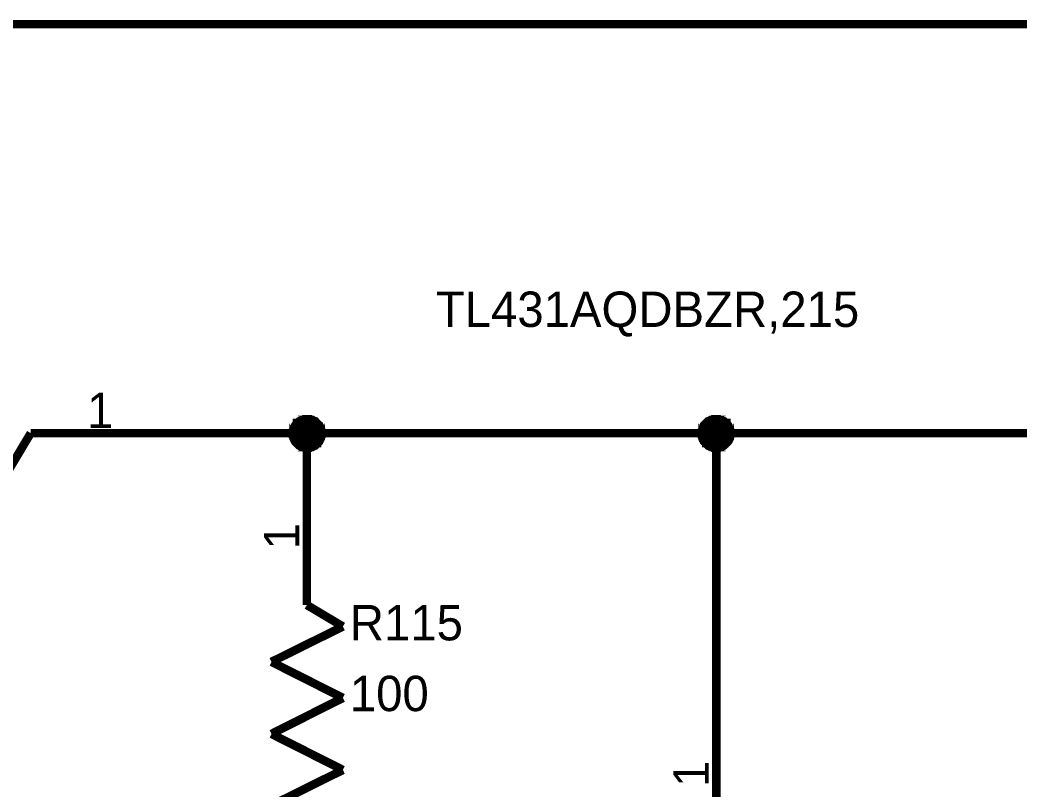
# Model space of a CAD drawing. Header units: millimetres. Extents: x 0 to 800, y 0 to 567.
# Drawn here: x 467.83 to 503.28, y 213.85 to 241.14 of the extents above; entities that cross this region are included whole.
import ezdxf

# ---------------------------------------------------------------- set-up
doc = ezdxf.new("R2010")
doc.units = ezdxf.units.MM
doc.layers.add('Sheet', color=255, linetype='Continuous')

msp = doc.modelspace()

# ---------------------------------------------------------------- linework, layer by layer
at = {"layer": 'Sheet'}
for points, const_width in [([(526.516, 239.689), (526.516, 240.988), (452.016, 240.988), (452.016, 228.983)], 0.3), ([(477.506, 226.496), (477.506, 226.519), (477.506, 226.541), (477.506, 226.564), (477.506, 226.586), (477.529, 226.608), (477.529, 226.631), (477.529, 226.676), (477.551, 226.676), (477.551, 226.698), (477.574, 226.72), (477.574, 226.743), (477.596, 226.765), (477.596, 226.788), (477.618, 226.81), (477.641, 226.832), (477.641, 226.855), (477.663, 226.855), (477.686, 226.877), (477.708, 226.9), (477.73, 226.9), (477.753, 226.922), (477.775, 226.922), (477.798, 226.944), (477.82, 226.944), (477.82, 226.967), (477.865, 226.967), (477.887, 226.967), (477.91, 226.989), (477.932, 226.989), (477.954, 226.989), (477.977, 226.989), (477.999, 226.989)], 0.3), ([(477.506, 226.496), (477.506, 226.519), (477.506, 226.541), (477.506, 226.564), (477.506, 226.586), (477.529, 226.608), (477.529, 226.631), (477.529, 226.676), (477.551, 226.676), (477.551, 226.698), (477.574, 226.72), (477.574, 226.743), (477.596, 226.765), (477.596, 226.788), (477.618, 226.81), (477.641, 226.832), (477.641, 226.855), (477.663, 226.855), (477.686, 226.877), (477.708, 226.9), (477.73, 226.9), (477.753, 226.922), (477.775, 226.922), (477.798, 226.944), (477.82, 226.944), (477.82, 226.967), (477.865, 226.967), (477.887, 226.967), (477.91, 226.989), (477.932, 226.989), (477.954, 226.989), (477.977, 226.989), (477.999, 226.989)], 0.3), ([(477.506, 226.496), (477.506, 226.519), (477.506, 226.541), (477.506, 226.564), (477.506, 226.586), (477.529, 226.608), (477.529, 226.631), (477.529, 226.676), (477.551, 226.676), (477.551, 226.698), (477.574, 226.72), (477.574, 226.743), (477.596, 226.765), (477.596, 226.788), (477.618, 226.81), (477.641, 226.832), (477.641, 226.855), (477.663, 226.855), (477.686, 226.877), (477.708, 226.9), (477.73, 226.9), (477.753, 226.922), (477.775, 226.922), (477.798, 226.944), (477.82, 226.944), (477.82, 226.967), (477.865, 226.967), (477.887, 226.967), (477.91, 226.989), (477.932, 226.989), (477.954, 226.989), (477.977, 226.989), (477.999, 226.989)], 0.3), ([(477.506, 226.496), (477.506, 226.519), (477.506, 226.541), (477.506, 226.564), (477.506, 226.586), (477.529, 226.608), (477.529, 226.631), (477.529, 226.676), (477.551, 226.676), (477.551, 226.698), (477.574, 226.72), (477.574, 226.743), (477.596, 226.765), (477.596, 226.788), (477.618, 226.81), (477.641, 226.832), (477.641, 226.855), (477.663, 226.855), (477.686, 226.877), (477.708, 226.9), (477.73, 226.9), (477.753, 226.922), (477.775, 226.922), (477.798, 226.944), (477.82, 226.944), (477.82, 226.967), (477.865, 226.967), (477.887, 226.967), (477.91, 226.989), (477.932, 226.989), (477.954, 226.989), (477.977, 226.989), (477.999, 226.989)], 0.3), ([(477.506, 226.496), (477.506, 226.519), (477.506, 226.541), (477.506, 226.564), (477.506, 226.586), (477.529, 226.608), (477.529, 226.631), (477.529, 226.676), (477.551, 226.676), (477.551, 226.698), (477.574, 226.72), (477.574, 226.743), (477.596, 226.765), (477.596, 226.788), (477.618, 226.81), (477.641, 226.832), (477.641, 226.855), (477.663, 226.855), (477.686, 226.877), (477.708, 226.9), (477.73, 226.9), (477.753, 226.922), (477.775, 226.922), (477.798, 226.944), (477.82, 226.944), (477.82, 226.967), (477.865, 226.967), (477.887, 226.967), (477.91, 226.989), (477.932, 226.989), (477.954, 226.989), (477.977, 226.989), (477.999, 226.989)], 0.0991), ([(477.506, 226.496), (477.506, 226.519), (477.506, 226.541), (477.506, 226.564), (477.506, 226.586), (477.529, 226.608), (477.529, 226.631), (477.529, 226.676), (477.551, 226.676), (477.551, 226.698), (477.574, 226.72), (477.574, 226.743), (477.596, 226.765), (477.596, 226.788), (477.618, 226.81), (477.641, 226.832), (477.641, 226.855), (477.663, 226.855), (477.686, 226.877), (477.708, 226.9), (477.73, 226.9), (477.753, 226.922), (477.775, 226.922), (477.798, 226.944), (477.82, 226.944), (477.82, 226.967), (477.865, 226.967), (477.887, 226.967), (477.91, 226.989), (477.932, 226.989), (477.954, 226.989), (477.977, 226.989), (477.999, 226.989)], 0.0991), ([(477.506, 226.496), (477.506, 226.519), (477.506, 226.541), (477.506, 226.564), (477.506, 226.586), (477.529, 226.608), (477.529, 226.631), (477.529, 226.676), (477.551, 226.676), (477.551, 226.698), (477.574, 226.72), (477.574, 226.743), (477.596, 226.765), (477.596, 226.788), (477.618, 226.81), (477.641, 226.832), (477.641, 226.855), (477.663, 226.855), (477.686, 226.877), (477.708, 226.9), (477.73, 226.9), (477.753, 226.922), (477.775, 226.922), (477.798, 226.944), (477.82, 226.944), (477.82, 226.967), (477.865, 226.967), (477.887, 226.967), (477.91, 226.989), (477.932, 226.989), (477.954, 226.989), (477.977, 226.989), (477.999, 226.989)], 0.0991), ([(477.506, 226.496), (477.506, 226.519), (477.506, 226.541), (477.506, 226.564), (477.506, 226.586), (477.529, 226.608), (477.529, 226.631), (477.529, 226.676), (477.551, 226.676), (477.551, 226.698), (477.574, 226.72), (477.574, 226.743), (477.596, 226.765), (477.596, 226.788), (477.618, 226.81), (477.641, 226.832), (477.641, 226.855), (477.663, 226.855), (477.686, 226.877), (477.708, 226.9), (477.73, 226.9), (477.753, 226.922), (477.775, 226.922), (477.798, 226.944), (477.82, 226.944), (477.82, 226.967), (477.865, 226.967), (477.887, 226.967), (477.91, 226.989), (477.932, 226.989), (477.954, 226.989), (477.977, 226.989), (477.999, 226.989)], 0.0991), ([(477.999, 226.989), (477.999, 226.989)], 0.3), ([(477.999, 226.989), (478.022, 226.989), (478.044, 226.989), (478.089, 226.989), (478.111, 226.989), (478.134, 226.967), (478.156, 226.967), (478.178, 226.967), (478.201, 226.944), (478.223, 226.944), (478.246, 226.922), (478.268, 226.922), (478.29, 226.9), (478.313, 226.9), (478.335, 226.877), (478.358, 226.855), (478.358, 226.855), (478.38, 226.832), (478.402, 226.81), (478.425, 226.788), (478.425, 226.765), (478.447, 226.743), (478.447, 226.72), (478.47, 226.698), (478.47, 226.676), (478.492, 226.676), (478.492, 226.631), (478.492, 226.608), (478.514, 226.586), (478.514, 226.564), (478.514, 226.541), (478.514, 226.519), (478.514, 226.496)], 0.3), ([(477.999, 226.989), (477.999, 226.989)], 0.3), ([(477.999, 226.989), (478.022, 226.989), (478.044, 226.989), (478.089, 226.989), (478.111, 226.989), (478.134, 226.967), (478.156, 226.967), (478.178, 226.967), (478.201, 226.944), (478.223, 226.944), (478.246, 226.922), (478.268, 226.922), (478.29, 226.9), (478.313, 226.9), (478.335, 226.877), (478.358, 226.855), (478.358, 226.855), (478.38, 226.832), (478.402, 226.81), (478.425, 226.788), (478.425, 226.765), (478.447, 226.743), (478.447, 226.72), (478.47, 226.698), (478.47, 226.676), (478.492, 226.676), (478.492, 226.631), (478.492, 226.608), (478.514, 226.586), (478.514, 226.564), (478.514, 226.541), (478.514, 226.519), (478.514, 226.496)], 0.3), ([(477.999, 226.989), (477.999, 226.989)], 0.3), ([(477.999, 226.989), (478.022, 226.989), (478.044, 226.989), (478.089, 226.989), (478.111, 226.989), (478.134, 226.967), (478.156, 226.967), (478.178, 226.967), (478.201, 226.944), (478.223, 226.944), (478.246, 226.922), (478.268, 226.922), (478.29, 226.9), (478.313, 226.9), (478.335, 226.877), (478.358, 226.855), (478.358, 226.855), (478.38, 226.832), (478.402, 226.81), (478.425, 226.788), (478.425, 226.765), (478.447, 226.743), (478.447, 226.72), (478.47, 226.698), (478.47, 226.676), (478.492, 226.676), (478.492, 226.631), (478.492, 226.608), (478.514, 226.586), (478.514, 226.564), (478.514, 226.541), (478.514, 226.519), (478.514, 226.496)], 0.3), ([(477.999, 226.989), (477.999, 226.989)], 0.3), ([(477.999, 226.989), (478.022, 226.989), (478.044, 226.989), (478.089, 226.989), (478.111, 226.989), (478.134, 226.967), (478.156, 226.967), (478.178, 226.967), (478.201, 226.944), (478.223, 226.944), (478.246, 226.922), (478.268, 226.922), (478.29, 226.9), (478.313, 226.9), (478.335, 226.877), (478.358, 226.855), (478.358, 226.855), (478.38, 226.832), (478.402, 226.81), (478.425, 226.788), (478.425, 226.765), (478.447, 226.743), (478.447, 226.72), (478.47, 226.698), (478.47, 226.676), (478.492, 226.676), (478.492, 226.631), (478.492, 226.608), (478.514, 226.586), (478.514, 226.564), (478.514, 226.541), (478.514, 226.519), (478.514, 226.496)], 0.3), ([(477.999, 226.989), (477.999, 226.989)], 0.0991), ([(477.999, 226.989), (478.022, 226.989), (478.044, 226.989), (478.089, 226.989), (478.111, 226.989), (478.134, 226.967), (478.156, 226.967), (478.178, 226.967), (478.201, 226.944), (478.223, 226.944), (478.246, 226.922), (478.268, 226.922), (478.29, 226.9), (478.313, 226.9), (478.335, 226.877), (478.358, 226.855), (478.358, 226.855), (478.38, 226.832), (478.402, 226.81), (478.425, 226.788), (478.425, 226.765), (478.447, 226.743), (478.447, 226.72), (478.47, 226.698), (478.47, 226.676), (478.492, 226.676), (478.492, 226.631), (478.492, 226.608), (478.514, 226.586), (478.514, 226.564), (478.514, 226.541), (478.514, 226.519), (478.514, 226.496)], 0.0991), ([(477.999, 226.989), (477.999, 226.989)], 0.0991), ([(477.999, 226.989), (478.022, 226.989), (478.044, 226.989), (478.089, 226.989), (478.111, 226.989), (478.134, 226.967), (478.156, 226.967), (478.178, 226.967), (478.201, 226.944), (478.223, 226.944), (478.246, 226.922), (478.268, 226.922), (478.29, 226.9), (478.313, 226.9), (478.335, 226.877), (478.358, 226.855), (478.358, 226.855), (478.38, 226.832), (478.402, 226.81), (478.425, 226.788), (478.425, 226.765), (478.447, 226.743), (478.447, 226.72), (478.47, 226.698), (478.47, 226.676), (478.492, 226.676), (478.492, 226.631), (478.492, 226.608), (478.514, 226.586), (478.514, 226.564), (478.514, 226.541), (478.514, 226.519), (478.514, 226.496)], 0.0991), ([(477.999, 226.989), (477.999, 226.989)], 0.0991), ([(477.999, 226.989), (478.022, 226.989), (478.044, 226.989), (478.089, 226.989), (478.111, 226.989), (478.134, 226.967), (478.156, 226.967), (478.178, 226.967), (478.201, 226.944), (478.223, 226.944), (478.246, 226.922), (478.268, 226.922), (478.29, 226.9), (478.313, 226.9), (478.335, 226.877), (478.358, 226.855), (478.358, 226.855), (478.38, 226.832), (478.402, 226.81), (478.425, 226.788), (478.425, 226.765), (478.447, 226.743), (478.447, 226.72), (478.47, 226.698), (478.47, 226.676), (478.492, 226.676), (478.492, 226.631), (478.492, 226.608), (478.514, 226.586), (478.514, 226.564), (478.514, 226.541), (478.514, 226.519), (478.514, 226.496)], 0.0991), ([(477.999, 226.989), (477.999, 226.989)], 0.0991), ([(477.999, 226.989), (478.022, 226.989), (478.044, 226.989), (478.089, 226.989), (478.111, 226.989), (478.134, 226.967), (478.156, 226.967), (478.178, 226.967), (478.201, 226.944), (478.223, 226.944), (478.246, 226.922), (478.268, 226.922), (478.29, 226.9), (478.313, 226.9), (478.335, 226.877), (478.358, 226.855), (478.358, 226.855), (478.38, 226.832), (478.402, 226.81), (478.425, 226.788), (478.425, 226.765), (478.447, 226.743), (478.447, 226.72), (478.47, 226.698), (478.47, 226.676), (478.492, 226.676), (478.492, 226.631), (478.492, 226.608), (478.514, 226.586), (478.514, 226.564), (478.514, 226.541), (478.514, 226.519), (478.514, 226.496)], 0.0991), ([(491.999, 226.496), (491.999, 226.519), (491.999, 226.541), (491.999, 226.564), (491.999, 226.586), (492.021, 226.608), (492.021, 226.631), (492.021, 226.676), (492.044, 226.676), (492.044, 226.698), (492.066, 226.72), (492.066, 226.743), (492.088, 226.765), (492.088, 226.788), (492.111, 226.81), (492.133, 226.832), (492.156, 226.855), (492.156, 226.855), (492.178, 226.877), (492.2, 226.9), (492.223, 226.9), (492.245, 226.922), (492.268, 226.922), (492.29, 226.944), (492.312, 226.944), (492.335, 226.967), (492.357, 226.967), (492.38, 226.967), (492.402, 226.989), (492.424, 226.989), (492.469, 226.989), (492.492, 226.989), (492.514, 226.989)], 0.3), ([(491.999, 226.496), (491.999, 226.519), (491.999, 226.541), (491.999, 226.564), (491.999, 226.586), (492.021, 226.608), (492.021, 226.631), (492.021, 226.676), (492.044, 226.676), (492.044, 226.698), (492.066, 226.72), (492.066, 226.743), (492.088, 226.765), (492.088, 226.788), (492.111, 226.81), (492.133, 226.832), (492.156, 226.855), (492.156, 226.855), (492.178, 226.877), (492.2, 226.9), (492.223, 226.9), (492.245, 226.922), (492.268, 226.922), (492.29, 226.944), (492.312, 226.944), (492.335, 226.967), (492.357, 226.967), (492.38, 226.967), (492.402, 226.989), (492.424, 226.989), (492.469, 226.989), (492.492, 226.989), (492.514, 226.989)], 0.3), ([(491.999, 226.496), (491.999, 226.519), (491.999, 226.541), (491.999, 226.564), (491.999, 226.586), (492.021, 226.608), (492.021, 226.631), (492.021, 226.676), (492.044, 226.676), (492.044, 226.698), (492.066, 226.72), (492.066, 226.743), (492.088, 226.765), (492.088, 226.788), (492.111, 226.81), (492.133, 226.832), (492.156, 226.855), (492.156, 226.855), (492.178, 226.877), (492.2, 226.9), (492.223, 226.9), (492.245, 226.922), (492.268, 226.922), (492.29, 226.944), (492.312, 226.944), (492.335, 226.967), (492.357, 226.967), (492.38, 226.967), (492.402, 226.989), (492.424, 226.989), (492.469, 226.989), (492.492, 226.989), (492.514, 226.989)], 0.3), ([(491.999, 226.496), (491.999, 226.519), (491.999, 226.541), (491.999, 226.564), (491.999, 226.586), (492.021, 226.608), (492.021, 226.631), (492.021, 226.676), (492.044, 226.676), (492.044, 226.698), (492.066, 226.72), (492.066, 226.743), (492.088, 226.765), (492.088, 226.788), (492.111, 226.81), (492.133, 226.832), (492.156, 226.855), (492.156, 226.855), (492.178, 226.877), (492.2, 226.9), (492.223, 226.9), (492.245, 226.922), (492.268, 226.922), (492.29, 226.944), (492.312, 226.944), (492.335, 226.967), (492.357, 226.967), (492.38, 226.967), (492.402, 226.989), (492.424, 226.989), (492.469, 226.989), (492.492, 226.989), (492.514, 226.989)], 0.3), ([(491.999, 226.496), (491.999, 226.519), (491.999, 226.541), (491.999, 226.564), (491.999, 226.586), (492.021, 226.608), (492.021, 226.631), (492.021, 226.676), (492.044, 226.676), (492.044, 226.698), (492.066, 226.72), (492.066, 226.743), (492.088, 226.765), (492.088, 226.788), (492.111, 226.81), (492.133, 226.832), (492.156, 226.855), (492.156, 226.855), (492.178, 226.877), (492.2, 226.9), (492.223, 226.9), (492.245, 226.922), (492.268, 226.922), (492.29, 226.944), (492.312, 226.944), (492.335, 226.967), (492.357, 226.967), (492.38, 226.967), (492.402, 226.989), (492.424, 226.989), (492.469, 226.989), (492.492, 226.989), (492.514, 226.989)], 0.0991), ([(491.999, 226.496), (491.999, 226.519), (491.999, 226.541), (491.999, 226.564), (491.999, 226.586), (492.021, 226.608), (492.021, 226.631), (492.021, 226.676), (492.044, 226.676), (492.044, 226.698), (492.066, 226.72), (492.066, 226.743), (492.088, 226.765), (492.088, 226.788), (492.111, 226.81), (492.133, 226.832), (492.156, 226.855), (492.156, 226.855), (492.178, 226.877), (492.2, 226.9), (492.223, 226.9), (492.245, 226.922), (492.268, 226.922), (492.29, 226.944), (492.312, 226.944), (492.335, 226.967), (492.357, 226.967), (492.38, 226.967), (492.402, 226.989), (492.424, 226.989), (492.469, 226.989), (492.492, 226.989), (492.514, 226.989)], 0.0991), ([(491.999, 226.496), (491.999, 226.519), (491.999, 226.541), (491.999, 226.564), (491.999, 226.586), (492.021, 226.608), (492.021, 226.631), (492.021, 226.676), (492.044, 226.676), (492.044, 226.698), (492.066, 226.72), (492.066, 226.743), (492.088, 226.765), (492.088, 226.788), (492.111, 226.81), (492.133, 226.832), (492.156, 226.855), (492.156, 226.855), (492.178, 226.877), (492.2, 226.9), (492.223, 226.9), (492.245, 226.922), (492.268, 226.922), (492.29, 226.944), (492.312, 226.944), (492.335, 226.967), (492.357, 226.967), (492.38, 226.967), (492.402, 226.989), (492.424, 226.989), (492.469, 226.989), (492.492, 226.989), (492.514, 226.989)], 0.0991), ([(491.999, 226.496), (491.999, 226.519), (491.999, 226.541), (491.999, 226.564), (491.999, 226.586), (492.021, 226.608), (492.021, 226.631), (492.021, 226.676), (492.044, 226.676), (492.044, 226.698), (492.066, 226.72), (492.066, 226.743), (492.088, 226.765), (492.088, 226.788), (492.111, 226.81), (492.133, 226.832), (492.156, 226.855), (492.156, 226.855), (492.178, 226.877), (492.2, 226.9), (492.223, 226.9), (492.245, 226.922), (492.268, 226.922), (492.29, 226.944), (492.312, 226.944), (492.335, 226.967), (492.357, 226.967), (492.38, 226.967), (492.402, 226.989), (492.424, 226.989), (492.469, 226.989), (492.492, 226.989), (492.514, 226.989)], 0.0991), ([(492.514, 226.989), (492.514, 226.989)], 0.3), ([(492.514, 226.989), (492.536, 226.989), (492.559, 226.989), (492.581, 226.989), (492.604, 226.989), (492.626, 226.967), (492.648, 226.967), (492.693, 226.967), (492.693, 226.944), (492.716, 226.944), (492.738, 226.922), (492.76, 226.922), (492.783, 226.9), (492.805, 226.9), (492.828, 226.877), (492.85, 226.855), (492.872, 226.855), (492.872, 226.832), (492.895, 226.81), (492.917, 226.788), (492.917, 226.765), (492.94, 226.743), (492.94, 226.72), (492.962, 226.698), (492.962, 226.676), (492.984, 226.676), (492.984, 226.631), (492.984, 226.608), (493.007, 226.586), (493.007, 226.564), (493.007, 226.541), (493.007, 226.519), (493.007, 226.496)], 0.3), ([(492.514, 226.989), (492.514, 226.989)], 0.3), ([(492.514, 226.989), (492.536, 226.989), (492.559, 226.989), (492.581, 226.989), (492.604, 226.989), (492.626, 226.967), (492.648, 226.967), (492.693, 226.967), (492.693, 226.944), (492.716, 226.944), (492.738, 226.922), (492.76, 226.922), (492.783, 226.9), (492.805, 226.9), (492.828, 226.877), (492.85, 226.855), (492.872, 226.855), (492.872, 226.832), (492.895, 226.81), (492.917, 226.788), (492.917, 226.765), (492.94, 226.743), (492.94, 226.72), (492.962, 226.698), (492.962, 226.676), (492.984, 226.676), (492.984, 226.631), (492.984, 226.608), (493.007, 226.586), (493.007, 226.564), (493.007, 226.541), (493.007, 226.519), (493.007, 226.496)], 0.3), ([(492.514, 226.989), (492.514, 226.989)], 0.3), ([(492.514, 226.989), (492.536, 226.989), (492.559, 226.989), (492.581, 226.989), (492.604, 226.989), (492.626, 226.967), (492.648, 226.967), (492.693, 226.967), (492.693, 226.944), (492.716, 226.944), (492.738, 226.922), (492.76, 226.922), (492.783, 226.9), (492.805, 226.9), (492.828, 226.877), (492.85, 226.855), (492.872, 226.855), (492.872, 226.832), (492.895, 226.81), (492.917, 226.788), (492.917, 226.765), (492.94, 226.743), (492.94, 226.72), (492.962, 226.698), (492.962, 226.676), (492.984, 226.676), (492.984, 226.631), (492.984, 226.608), (493.007, 226.586), (493.007, 226.564), (493.007, 226.541), (493.007, 226.519), (493.007, 226.496)], 0.3), ([(492.514, 226.989), (492.514, 226.989)], 0.3), ([(492.514, 226.989), (492.536, 226.989), (492.559, 226.989), (492.581, 226.989), (492.604, 226.989), (492.626, 226.967), (492.648, 226.967), (492.693, 226.967), (492.693, 226.944), (492.716, 226.944), (492.738, 226.922), (492.76, 226.922), (492.783, 226.9), (492.805, 226.9), (492.828, 226.877), (492.85, 226.855), (492.872, 226.855), (492.872, 226.832), (492.895, 226.81), (492.917, 226.788), (492.917, 226.765), (492.94, 226.743), (492.94, 226.72), (492.962, 226.698), (492.962, 226.676), (492.984, 226.676), (492.984, 226.631), (492.984, 226.608), (493.007, 226.586), (493.007, 226.564), (493.007, 226.541), (493.007, 226.519), (493.007, 226.496)], 0.3), ([(492.514, 226.989), (492.514, 226.989)], 0.0991), ([(492.514, 226.989), (492.536, 226.989), (492.559, 226.989), (492.581, 226.989), (492.604, 226.989), (492.626, 226.967), (492.648, 226.967), (492.693, 226.967), (492.693, 226.944), (492.716, 226.944), (492.738, 226.922), (492.76, 226.922), (492.783, 226.9), (492.805, 226.9), (492.828, 226.877), (492.85, 226.855), (492.872, 226.855), (492.872, 226.832), (492.895, 226.81), (492.917, 226.788), (492.917, 226.765), (492.94, 226.743), (492.94, 226.72), (492.962, 226.698), (492.962, 226.676), (492.984, 226.676), (492.984, 226.631), (492.984, 226.608), (493.007, 226.586), (493.007, 226.564), (493.007, 226.541), (493.007, 226.519), (493.007, 226.496)], 0.0991), ([(492.514, 226.989), (492.514, 226.989)], 0.0991), ([(492.514, 226.989), (492.536, 226.989), (492.559, 226.989), (492.581, 226.989), (492.604, 226.989), (492.626, 226.967), (492.648, 226.967), (492.693, 226.967), (492.693, 226.944), (492.716, 226.944), (492.738, 226.922), (492.76, 226.922), (492.783, 226.9), (492.805, 226.9), (492.828, 226.877), (492.85, 226.855), (492.872, 226.855), (492.872, 226.832), (492.895, 226.81), (492.917, 226.788), (492.917, 226.765), (492.94, 226.743), (492.94, 226.72), (492.962, 226.698), (492.962, 226.676), (492.984, 226.676), (492.984, 226.631), (492.984, 226.608), (493.007, 226.586), (493.007, 226.564), (493.007, 226.541), (493.007, 226.519), (493.007, 226.496)], 0.0991), ([(492.514, 226.989), (492.514, 226.989)], 0.0991), ([(492.514, 226.989), (492.536, 226.989), (492.559, 226.989), (492.581, 226.989), (492.604, 226.989), (492.626, 226.967), (492.648, 226.967), (492.693, 226.967), (492.693, 226.944), (492.716, 226.944), (492.738, 226.922), (492.76, 226.922), (492.783, 226.9), (492.805, 226.9), (492.828, 226.877), (492.85, 226.855), (492.872, 226.855), (492.872, 226.832), (492.895, 226.81), (492.917, 226.788), (492.917, 226.765), (492.94, 226.743), (492.94, 226.72), (492.962, 226.698), (492.962, 226.676), (492.984, 226.676), (492.984, 226.631), (492.984, 226.608), (493.007, 226.586), (493.007, 226.564), (493.007, 226.541), (493.007, 226.519), (493.007, 226.496)], 0.0991), ([(492.514, 226.989), (492.514, 226.989)], 0.0991), ([(492.514, 226.989), (492.536, 226.989), (492.559, 226.989), (492.581, 226.989), (492.604, 226.989), (492.626, 226.967), (492.648, 226.967), (492.693, 226.967), (492.693, 226.944), (492.716, 226.944), (492.738, 226.922), (492.76, 226.922), (492.783, 226.9), (492.805, 226.9), (492.828, 226.877), (492.85, 226.855), (492.872, 226.855), (492.872, 226.832), (492.895, 226.81), (492.917, 226.788), (492.917, 226.765), (492.94, 226.743), (492.94, 226.72), (492.962, 226.698), (492.962, 226.676), (492.984, 226.676), (492.984, 226.631), (492.984, 226.608), (493.007, 226.586), (493.007, 226.564), (493.007, 226.541), (493.007, 226.519), (493.007, 226.496)], 0.0991), ([(468.211, 226.496), (467.449, 225.22)], 0.3), ([(468.211, 226.496), (473.295, 226.496)], 0.3), ([(468.211, 226.496), (468.972, 226.496)], 0.3), ([(473.295, 226.496), (477.999, 226.496), (492.514, 226.496), (507.499, 226.496), (510.008, 226.496)], 0.3), ([(477.999, 225.981), (477.977, 225.981), (477.954, 225.981), (477.932, 225.981), (477.91, 225.981), (477.887, 226.004), (477.865, 226.004), (477.82, 226.004), (477.82, 226.026), (477.798, 226.026), (477.775, 226.048), (477.753, 226.048), (477.73, 226.071), (477.708, 226.071), (477.686, 226.093), (477.663, 226.116), (477.641, 226.138), (477.641, 226.138), (477.618, 226.16), (477.596, 226.183), (477.596, 226.205), (477.574, 226.228), (477.574, 226.25), (477.551, 226.272), (477.551, 226.295), (477.529, 226.317), (477.529, 226.34), (477.529, 226.362), (477.506, 226.384), (477.506, 226.407), (477.506, 226.452), (477.506, 226.474), (477.506, 226.496)], 0.3), ([(477.506, 226.496), (477.506, 226.496)], 0.3), ([(477.999, 225.981), (477.977, 225.981), (477.954, 225.981), (477.932, 225.981), (477.91, 225.981), (477.887, 226.004), (477.865, 226.004), (477.82, 226.004), (477.82, 226.026), (477.798, 226.026), (477.775, 226.048), (477.753, 226.048), (477.73, 226.071), (477.708, 226.071), (477.686, 226.093), (477.663, 226.116), (477.641, 226.138), (477.641, 226.138), (477.618, 226.16), (477.596, 226.183), (477.596, 226.205), (477.574, 226.228), (477.574, 226.25), (477.551, 226.272), (477.551, 226.295), (477.529, 226.317), (477.529, 226.34), (477.529, 226.362), (477.506, 226.384), (477.506, 226.407), (477.506, 226.452), (477.506, 226.474), (477.506, 226.496)], 0.3), ([(477.506, 226.496), (477.506, 226.496)], 0.3), ([(477.999, 225.981), (477.977, 225.981), (477.954, 225.981), (477.932, 225.981), (477.91, 225.981), (477.887, 226.004), (477.865, 226.004), (477.82, 226.004), (477.82, 226.026), (477.798, 226.026), (477.775, 226.048), (477.753, 226.048), (477.73, 226.071), (477.708, 226.071), (477.686, 226.093), (477.663, 226.116), (477.641, 226.138), (477.641, 226.138), (477.618, 226.16), (477.596, 226.183), (477.596, 226.205), (477.574, 226.228), (477.574, 226.25), (477.551, 226.272), (477.551, 226.295), (477.529, 226.317), (477.529, 226.34), (477.529, 226.362), (477.506, 226.384), (477.506, 226.407), (477.506, 226.452), (477.506, 226.474), (477.506, 226.496)], 0.3), ([(477.506, 226.496), (477.506, 226.496)], 0.3), ([(477.999, 225.981), (477.977, 225.981), (477.954, 225.981), (477.932, 225.981), (477.91, 225.981), (477.887, 226.004), (477.865, 226.004), (477.82, 226.004), (477.82, 226.026), (477.798, 226.026), (477.775, 226.048), (477.753, 226.048), (477.73, 226.071), (477.708, 226.071), (477.686, 226.093), (477.663, 226.116), (477.641, 226.138), (477.641, 226.138), (477.618, 226.16), (477.596, 226.183), (477.596, 226.205), (477.574, 226.228), (477.574, 226.25), (477.551, 226.272), (477.551, 226.295), (477.529, 226.317), (477.529, 226.34), (477.529, 226.362), (477.506, 226.384), (477.506, 226.407), (477.506, 226.452), (477.506, 226.474), (477.506, 226.496)], 0.3), ([(477.506, 226.496), (477.506, 226.496)], 0.3), ([(477.999, 225.981), (477.977, 225.981), (477.954, 225.981), (477.932, 225.981), (477.91, 225.981), (477.887, 226.004), (477.865, 226.004), (477.82, 226.004), (477.82, 226.026), (477.798, 226.026), (477.775, 226.048), (477.753, 226.048), (477.73, 226.071), (477.708, 226.071), (477.686, 226.093), (477.663, 226.116), (477.641, 226.138), (477.641, 226.138), (477.618, 226.16), (477.596, 226.183), (477.596, 226.205), (477.574, 226.228), (477.574, 226.25), (477.551, 226.272), (477.551, 226.295), (477.529, 226.317), (477.529, 226.34), (477.529, 226.362), (477.506, 226.384), (477.506, 226.407), (477.506, 226.452), (477.506, 226.474), (477.506, 226.496)], 0.0991), ([(477.506, 226.496), (477.506, 226.496)], 0.0991), ([(477.999, 225.981), (477.977, 225.981), (477.954, 225.981), (477.932, 225.981), (477.91, 225.981), (477.887, 226.004), (477.865, 226.004), (477.82, 226.004), (477.82, 226.026), (477.798, 226.026), (477.775, 226.048), (477.753, 226.048), (477.73, 226.071), (477.708, 226.071), (477.686, 226.093), (477.663, 226.116), (477.641, 226.138), (477.641, 226.138), (477.618, 226.16), (477.596, 226.183), (477.596, 226.205), (477.574, 226.228), (477.574, 226.25), (477.551, 226.272), (477.551, 226.295), (477.529, 226.317), (477.529, 226.34), (477.529, 226.362), (477.506, 226.384), (477.506, 226.407), (477.506, 226.452), (477.506, 226.474), (477.506, 226.496)], 0.0991), ([(477.506, 226.496), (477.506, 226.496)], 0.0991), ([(477.999, 225.981), (477.977, 225.981), (477.954, 225.981), (477.932, 225.981), (477.91, 225.981), (477.887, 226.004), (477.865, 226.004), (477.82, 226.004), (477.82, 226.026), (477.798, 226.026), (477.775, 226.048), (477.753, 226.048), (477.73, 226.071), (477.708, 226.071), (477.686, 226.093), (477.663, 226.116), (477.641, 226.138), (477.641, 226.138), (477.618, 226.16), (477.596, 226.183), (477.596, 226.205), (477.574, 226.228), (477.574, 226.25), (477.551, 226.272), (477.551, 226.295), (477.529, 226.317), (477.529, 226.34), (477.529, 226.362), (477.506, 226.384), (477.506, 226.407), (477.506, 226.452), (477.506, 226.474), (477.506, 226.496)], 0.0991), ([(477.506, 226.496), (477.506, 226.496)], 0.0991), ([(477.999, 225.981), (477.977, 225.981), (477.954, 225.981), (477.932, 225.981), (477.91, 225.981), (477.887, 226.004), (477.865, 226.004), (477.82, 226.004), (477.82, 226.026), (477.798, 226.026), (477.775, 226.048), (477.753, 226.048), (477.73, 226.071), (477.708, 226.071), (477.686, 226.093), (477.663, 226.116), (477.641, 226.138), (477.641, 226.138), (477.618, 226.16), (477.596, 226.183), (477.596, 226.205), (477.574, 226.228), (477.574, 226.25), (477.551, 226.272), (477.551, 226.295), (477.529, 226.317), (477.529, 226.34), (477.529, 226.362), (477.506, 226.384), (477.506, 226.407), (477.506, 226.452), (477.506, 226.474), (477.506, 226.496)], 0.0991), ([(477.506, 226.496), (477.506, 226.496)], 0.0991), ([(477.999, 225.488), (477.999, 226.496)], 0.3), ([(478.514, 226.496), (478.514, 226.474), (478.514, 226.452), (478.514, 226.407), (478.514, 226.384), (478.492, 226.362), (478.492, 226.34), (478.492, 226.317), (478.47, 226.295), (478.47, 226.272), (478.447, 226.25), (478.447, 226.228), (478.425, 226.205), (478.425, 226.183), (478.402, 226.16), (478.38, 226.138), (478.358, 226.138), (478.358, 226.116), (478.335, 226.093), (478.313, 226.071), (478.29, 226.071), (478.268, 226.048), (478.246, 226.048), (478.223, 226.026), (478.201, 226.026), (478.178, 226.004), (478.156, 226.004), (478.134, 226.004), (478.111, 225.981), (478.089, 225.981), (478.044, 225.981), (478.022, 225.981), (477.999, 225.981)], 0.3), ([(478.514, 226.496), (478.514, 226.474), (478.514, 226.452), (478.514, 226.407), (478.514, 226.384), (478.492, 226.362), (478.492, 226.34), (478.492, 226.317), (478.47, 226.295), (478.47, 226.272), (478.447, 226.25), (478.447, 226.228), (478.425, 226.205), (478.425, 226.183), (478.402, 226.16), (478.38, 226.138), (478.358, 226.138), (478.358, 226.116), (478.335, 226.093), (478.313, 226.071), (478.29, 226.071), (478.268, 226.048), (478.246, 226.048), (478.223, 226.026), (478.201, 226.026), (478.178, 226.004), (478.156, 226.004), (478.134, 226.004), (478.111, 225.981), (478.089, 225.981), (478.044, 225.981), (478.022, 225.981), (477.999, 225.981)], 0.3), ([(478.514, 226.496), (478.514, 226.474), (478.514, 226.452), (478.514, 226.407), (478.514, 226.384), (478.492, 226.362), (478.492, 226.34), (478.492, 226.317), (478.47, 226.295), (478.47, 226.272), (478.447, 226.25), (478.447, 226.228), (478.425, 226.205), (478.425, 226.183), (478.402, 226.16), (478.38, 226.138), (478.358, 226.138), (478.358, 226.116), (478.335, 226.093), (478.313, 226.071), (478.29, 226.071), (478.268, 226.048), (478.246, 226.048), (478.223, 226.026), (478.201, 226.026), (478.178, 226.004), (478.156, 226.004), (478.134, 226.004), (478.111, 225.981), (478.089, 225.981), (478.044, 225.981), (478.022, 225.981), (477.999, 225.981)], 0.3), ([(478.514, 226.496), (478.514, 226.474), (478.514, 226.452), (478.514, 226.407), (478.514, 226.384), (478.492, 226.362), (478.492, 226.34), (478.492, 226.317), (478.47, 226.295), (478.47, 226.272), (478.447, 226.25), (478.447, 226.228), (478.425, 226.205), (478.425, 226.183), (478.402, 226.16), (478.38, 226.138), (478.358, 226.138), (478.358, 226.116), (478.335, 226.093), (478.313, 226.071), (478.29, 226.071), (478.268, 226.048), (478.246, 226.048), (478.223, 226.026), (478.201, 226.026), (478.178, 226.004), (478.156, 226.004), (478.134, 226.004), (478.111, 225.981), (478.089, 225.981), (478.044, 225.981), (478.022, 225.981), (477.999, 225.981)], 0.3), ([(478.514, 226.496), (478.514, 226.474), (478.514, 226.452), (478.514, 226.407), (478.514, 226.384), (478.492, 226.362), (478.492, 226.34), (478.492, 226.317), (478.47, 226.295), (478.47, 226.272), (478.447, 226.25), (478.447, 226.228), (478.425, 226.205), (478.425, 226.183), (478.402, 226.16), (478.38, 226.138), (478.358, 226.138), (478.358, 226.116), (478.335, 226.093), (478.313, 226.071), (478.29, 226.071), (478.268, 226.048), (478.246, 226.048), (478.223, 226.026), (478.201, 226.026), (478.178, 226.004), (478.156, 226.004), (478.134, 226.004), (478.111, 225.981), (478.089, 225.981), (478.044, 225.981), (478.022, 225.981), (477.999, 225.981)], 0.0991), ([(478.514, 226.496), (478.514, 226.474), (478.514, 226.452), (478.514, 226.407), (478.514, 226.384), (478.492, 226.362), (478.492, 226.34), (478.492, 226.317), (478.47, 226.295), (478.47, 226.272), (478.447, 226.25), (478.447, 226.228), (478.425, 226.205), (478.425, 226.183), (478.402, 226.16), (478.38, 226.138), (478.358, 226.138), (478.358, 226.116), (478.335, 226.093), (478.313, 226.071), (478.29, 226.071), (478.268, 226.048), (478.246, 226.048), (478.223, 226.026), (478.201, 226.026), (478.178, 226.004), (478.156, 226.004), (478.134, 226.004), (478.111, 225.981), (478.089, 225.981), (478.044, 225.981), (478.022, 225.981), (477.999, 225.981)], 0.0991), ([(478.514, 226.496), (478.514, 226.474), (478.514, 226.452), (478.514, 226.407), (478.514, 226.384), (478.492, 226.362), (478.492, 226.34), (478.492, 226.317), (478.47, 226.295), (478.47, 226.272), (478.447, 226.25), (478.447, 226.228), (478.425, 226.205), (478.425, 226.183), (478.402, 226.16), (478.38, 226.138), (478.358, 226.138), (478.358, 226.116), (478.335, 226.093), (478.313, 226.071), (478.29, 226.071), (478.268, 226.048), (478.246, 226.048), (478.223, 226.026), (478.201, 226.026), (478.178, 226.004), (478.156, 226.004), (478.134, 226.004), (478.111, 225.981), (478.089, 225.981), (478.044, 225.981), (478.022, 225.981), (477.999, 225.981)], 0.0991), ([(478.514, 226.496), (478.514, 226.474), (478.514, 226.452), (478.514, 226.407), (478.514, 226.384), (478.492, 226.362), (478.492, 226.34), (478.492, 226.317), (478.47, 226.295), (478.47, 226.272), (478.447, 226.25), (478.447, 226.228), (478.425, 226.205), (478.425, 226.183), (478.402, 226.16), (478.38, 226.138), (478.358, 226.138), (478.358, 226.116), (478.335, 226.093), (478.313, 226.071), (478.29, 226.071), (478.268, 226.048), (478.246, 226.048), (478.223, 226.026), (478.201, 226.026), (478.178, 226.004), (478.156, 226.004), (478.134, 226.004), (478.111, 225.981), (478.089, 225.981), (478.044, 225.981), (478.022, 225.981), (477.999, 225.981)], 0.0991), ([(478.514, 226.496), (478.514, 226.496), (478.514, 226.496), (478.514, 226.496), (478.514, 226.496), (478.514, 226.496), (478.514, 226.496), (478.514, 226.496), (478.514, 226.496), (478.514, 226.496), (478.514, 226.496), (478.514, 226.496), (478.514, 226.496), (478.514, 226.496), (478.514, 226.496), (478.514, 226.496), (478.514, 226.496), (478.514, 226.496), (478.514, 226.496), (478.514, 226.496), (478.514, 226.496), (478.514, 226.496), (478.514, 226.496), (478.514, 226.496), (478.514, 226.496), (478.514, 226.496), (478.514, 226.496), (478.514, 226.496), (478.514, 226.496), (478.514, 226.496), (478.514, 226.496), (478.514, 226.496), (478.514, 226.496)], 0.3), ([(478.514, 226.496), (478.514, 226.496)], 0.3), ([(478.514, 226.496), (478.514, 226.496), (478.514, 226.496), (478.514, 226.496), (478.514, 226.496), (478.514, 226.496), (478.514, 226.496), (478.514, 226.496), (478.514, 226.496), (478.514, 226.496), (478.514, 226.496), (478.514, 226.496), (478.514, 226.496), (478.514, 226.496), (478.514, 226.496), (478.514, 226.496), (478.514, 226.496), (478.514, 226.496), (478.514, 226.496), (478.514, 226.496), (478.514, 226.496), (478.514, 226.496), (478.514, 226.496), (478.514, 226.496), (478.514, 226.496), (478.514, 226.496), (478.514, 226.496), (478.514, 226.496), (478.514, 226.496), (478.514, 226.496), (478.514, 226.496), (478.514, 226.496), (478.514, 226.496)], 0.3), ([(478.514, 226.496), (478.514, 226.496)], 0.3), ([(478.514, 226.496), (478.514, 226.496), (478.514, 226.496), (478.514, 226.496), (478.514, 226.496), (478.514, 226.496), (478.514, 226.496), (478.514, 226.496), (478.514, 226.496), (478.514, 226.496), (478.514, 226.496), (478.514, 226.496), (478.514, 226.496), (478.514, 226.496), (478.514, 226.496), (478.514, 226.496), (478.514, 226.496), (478.514, 226.496), (478.514, 226.496), (478.514, 226.496), (478.514, 226.496), (478.514, 226.496), (478.514, 226.496), (478.514, 226.496), (478.514, 226.496), (478.514, 226.496), (478.514, 226.496), (478.514, 226.496), (478.514, 226.496), (478.514, 226.496), (478.514, 226.496), (478.514, 226.496), (478.514, 226.496)], 0.3), ([(478.514, 226.496), (478.514, 226.496)], 0.3), ([(478.514, 226.496), (478.514, 226.496), (478.514, 226.496), (478.514, 226.496), (478.514, 226.496), (478.514, 226.496), (478.514, 226.496), (478.514, 226.496), (478.514, 226.496), (478.514, 226.496), (478.514, 226.496), (478.514, 226.496), (478.514, 226.496), (478.514, 226.496), (478.514, 226.496), (478.514, 226.496), (478.514, 226.496), (478.514, 226.496), (478.514, 226.496), (478.514, 226.496), (478.514, 226.496), (478.514, 226.496), (478.514, 226.496), (478.514, 226.496), (478.514, 226.496), (478.514, 226.496), (478.514, 226.496), (478.514, 226.496), (478.514, 226.496), (478.514, 226.496), (478.514, 226.496), (478.514, 226.496), (478.514, 226.496)], 0.3), ([(478.514, 226.496), (478.514, 226.496)], 0.3), ([(478.514, 226.496), (478.514, 226.496), (478.514, 226.496), (478.514, 226.496), (478.514, 226.496), (478.514, 226.496), (478.514, 226.496), (478.514, 226.496), (478.514, 226.496), (478.514, 226.496), (478.514, 226.496), (478.514, 226.496), (478.514, 226.496), (478.514, 226.496), (478.514, 226.496), (478.514, 226.496), (478.514, 226.496), (478.514, 226.496), (478.514, 226.496), (478.514, 226.496), (478.514, 226.496), (478.514, 226.496), (478.514, 226.496), (478.514, 226.496), (478.514, 226.496), (478.514, 226.496), (478.514, 226.496), (478.514, 226.496), (478.514, 226.496), (478.514, 226.496), (478.514, 226.496), (478.514, 226.496), (478.514, 226.496)], 0.0991), ([(478.514, 226.496), (478.514, 226.496)], 0.0991), ([(478.514, 226.496), (478.514, 226.496), (478.514, 226.496), (478.514, 226.496), (478.514, 226.496), (478.514, 226.496), (478.514, 226.496), (478.514, 226.496), (478.514, 226.496), (478.514, 226.496), (478.514, 226.496), (478.514, 226.496), (478.514, 226.496), (478.514, 226.496), (478.514, 226.496), (478.514, 226.496), (478.514, 226.496), (478.514, 226.496), (478.514, 226.496), (478.514, 226.496), (478.514, 226.496), (478.514, 226.496), (478.514, 226.496), (478.514, 226.496), (478.514, 226.496), (478.514, 226.496), (478.514, 226.496), (478.514, 226.496), (478.514, 226.496), (478.514, 226.496), (478.514, 226.496), (478.514, 226.496), (478.514, 226.496)], 0.0991), ([(478.514, 226.496), (478.514, 226.496)], 0.0991), ([(478.514, 226.496), (478.514, 226.496), (478.514, 226.496), (478.514, 226.496), (478.514, 226.496), (478.514, 226.496), (478.514, 226.496), (478.514, 226.496), (478.514, 226.496), (478.514, 226.496), (478.514, 226.496), (478.514, 226.496), (478.514, 226.496), (478.514, 226.496), (478.514, 226.496), (478.514, 226.496), (478.514, 226.496), (478.514, 226.496), (478.514, 226.496), (478.514, 226.496), (478.514, 226.496), (478.514, 226.496), (478.514, 226.496), (478.514, 226.496), (478.514, 226.496), (478.514, 226.496), (478.514, 226.496), (478.514, 226.496), (478.514, 226.496), (478.514, 226.496), (478.514, 226.496), (478.514, 226.496), (478.514, 226.496)], 0.0991), ([(478.514, 226.496), (478.514, 226.496)], 0.0991), ([(478.514, 226.496), (478.514, 226.496), (478.514, 226.496), (478.514, 226.496), (478.514, 226.496), (478.514, 226.496), (478.514, 226.496), (478.514, 226.496), (478.514, 226.496), (478.514, 226.496), (478.514, 226.496), (478.514, 226.496), (478.514, 226.496), (478.514, 226.496), (478.514, 226.496), (478.514, 226.496), (478.514, 226.496), (478.514, 226.496), (478.514, 226.496), (478.514, 226.496), (478.514, 226.496), (478.514, 226.496), (478.514, 226.496), (478.514, 226.496), (478.514, 226.496), (478.514, 226.496), (478.514, 226.496), (478.514, 226.496), (478.514, 226.496), (478.514, 226.496), (478.514, 226.496), (478.514, 226.496), (478.514, 226.496)], 0.0991), ([(478.514, 226.496), (478.514, 226.496)], 0.0991), ([(492.514, 225.981), (492.492, 225.981), (492.469, 225.981), (492.424, 225.981), (492.402, 225.981), (492.38, 226.004), (492.357, 226.004), (492.335, 226.004), (492.312, 226.026), (492.29, 226.026), (492.268, 226.048), (492.245, 226.048), (492.223, 226.071), (492.2, 226.071), (492.178, 226.093), (492.156, 226.116), (492.156, 226.138), (492.133, 226.138), (492.111, 226.16), (492.088, 226.183), (492.088, 226.205), (492.066, 226.228), (492.066, 226.25), (492.044, 226.272), (492.044, 226.295), (492.021, 226.317), (492.021, 226.34), (492.021, 226.362), (491.999, 226.384), (491.999, 226.407), (491.999, 226.452), (491.999, 226.474), (491.999, 226.496)], 0.3), ([(491.999, 226.496), (491.999, 226.496)], 0.3), ([(492.514, 225.981), (492.492, 225.981), (492.469, 225.981), (492.424, 225.981), (492.402, 225.981), (492.38, 226.004), (492.357, 226.004), (492.335, 226.004), (492.312, 226.026), (492.29, 226.026), (492.268, 226.048), (492.245, 226.048), (492.223, 226.071), (492.2, 226.071), (492.178, 226.093), (492.156, 226.116), (492.156, 226.138), (492.133, 226.138), (492.111, 226.16), (492.088, 226.183), (492.088, 226.205), (492.066, 226.228), (492.066, 226.25), (492.044, 226.272), (492.044, 226.295), (492.021, 226.317), (492.021, 226.34), (492.021, 226.362), (491.999, 226.384), (491.999, 226.407), (491.999, 226.452), (491.999, 226.474), (491.999, 226.496)], 0.3), ([(491.999, 226.496), (491.999, 226.496)], 0.3), ([(492.514, 225.981), (492.492, 225.981), (492.469, 225.981), (492.424, 225.981), (492.402, 225.981), (492.38, 226.004), (492.357, 226.004), (492.335, 226.004), (492.312, 226.026), (492.29, 226.026), (492.268, 226.048), (492.245, 226.048), (492.223, 226.071), (492.2, 226.071), (492.178, 226.093), (492.156, 226.116), (492.156, 226.138), (492.133, 226.138), (492.111, 226.16), (492.088, 226.183), (492.088, 226.205), (492.066, 226.228), (492.066, 226.25), (492.044, 226.272), (492.044, 226.295), (492.021, 226.317), (492.021, 226.34), (492.021, 226.362), (491.999, 226.384), (491.999, 226.407), (491.999, 226.452), (491.999, 226.474), (491.999, 226.496)], 0.3), ([(491.999, 226.496), (491.999, 226.496)], 0.3), ([(492.514, 225.981), (492.492, 225.981), (492.469, 225.981), (492.424, 225.981), (492.402, 225.981), (492.38, 226.004), (492.357, 226.004), (492.335, 226.004), (492.312, 226.026), (492.29, 226.026), (492.268, 226.048), (492.245, 226.048), (492.223, 226.071), (492.2, 226.071), (492.178, 226.093), (492.156, 226.116), (492.156, 226.138), (492.133, 226.138), (492.111, 226.16), (492.088, 226.183), (492.088, 226.205), (492.066, 226.228), (492.066, 226.25), (492.044, 226.272), (492.044, 226.295), (492.021, 226.317), (492.021, 226.34), (492.021, 226.362), (491.999, 226.384), (491.999, 226.407), (491.999, 226.452), (491.999, 226.474), (491.999, 226.496)], 0.3), ([(491.999, 226.496), (491.999, 226.496)], 0.3), ([(492.514, 225.981), (492.492, 225.981), (492.469, 225.981), (492.424, 225.981), (492.402, 225.981), (492.38, 226.004), (492.357, 226.004), (492.335, 226.004), (492.312, 226.026), (492.29, 226.026), (492.268, 226.048), (492.245, 226.048), (492.223, 226.071), (492.2, 226.071), (492.178, 226.093), (492.156, 226.116), (492.156, 226.138), (492.133, 226.138), (492.111, 226.16), (492.088, 226.183), (492.088, 226.205), (492.066, 226.228), (492.066, 226.25), (492.044, 226.272), (492.044, 226.295), (492.021, 226.317), (492.021, 226.34), (492.021, 226.362), (491.999, 226.384), (491.999, 226.407), (491.999, 226.452), (491.999, 226.474), (491.999, 226.496)], 0.0991), ([(491.999, 226.496), (491.999, 226.496)], 0.0991), ([(492.514, 225.981), (492.492, 225.981), (492.469, 225.981), (492.424, 225.981), (492.402, 225.981), (492.38, 226.004), (492.357, 226.004), (492.335, 226.004), (492.312, 226.026), (492.29, 226.026), (492.268, 226.048), (492.245, 226.048), (492.223, 226.071), (492.2, 226.071), (492.178, 226.093), (492.156, 226.116), (492.156, 226.138), (492.133, 226.138), (492.111, 226.16), (492.088, 226.183), (492.088, 226.205), (492.066, 226.228), (492.066, 226.25), (492.044, 226.272), (492.044, 226.295), (492.021, 226.317), (492.021, 226.34), (492.021, 226.362), (491.999, 226.384), (491.999, 226.407), (491.999, 226.452), (491.999, 226.474), (491.999, 226.496)], 0.0991), ([(491.999, 226.496), (491.999, 226.496)], 0.0991), ([(492.514, 225.981), (492.492, 225.981), (492.469, 225.981), (492.424, 225.981), (492.402, 225.981), (492.38, 226.004), (492.357, 226.004), (492.335, 226.004), (492.312, 226.026), (492.29, 226.026), (492.268, 226.048), (492.245, 226.048), (492.223, 226.071), (492.2, 226.071), (492.178, 226.093), (492.156, 226.116), (492.156, 226.138), (492.133, 226.138), (492.111, 226.16), (492.088, 226.183), (492.088, 226.205), (492.066, 226.228), (492.066, 226.25), (492.044, 226.272), (492.044, 226.295), (492.021, 226.317), (492.021, 226.34), (492.021, 226.362), (491.999, 226.384), (491.999, 226.407), (491.999, 226.452), (491.999, 226.474), (491.999, 226.496)], 0.0991), ([(491.999, 226.496), (491.999, 226.496)], 0.0991), ([(492.514, 225.981), (492.492, 225.981), (492.469, 225.981), (492.424, 225.981), (492.402, 225.981), (492.38, 226.004), (492.357, 226.004), (492.335, 226.004), (492.312, 226.026), (492.29, 226.026), (492.268, 226.048), (492.245, 226.048), (492.223, 226.071), (492.2, 226.071), (492.178, 226.093), (492.156, 226.116), (492.156, 226.138), (492.133, 226.138), (492.111, 226.16), (492.088, 226.183), (492.088, 226.205), (492.066, 226.228), (492.066, 226.25), (492.044, 226.272), (492.044, 226.295), (492.021, 226.317), (492.021, 226.34), (492.021, 226.362), (491.999, 226.384), (491.999, 226.407), (491.999, 226.452), (491.999, 226.474), (491.999, 226.496)], 0.0991), ([(491.999, 226.496), (491.999, 226.496)], 0.0991), ([(492.514, 216.999), (492.514, 226.496)], 0.3), ([(493.007, 226.496), (493.007, 226.474), (493.007, 226.452), (493.007, 226.407), (493.007, 226.384), (492.984, 226.362), (492.984, 226.34), (492.984, 226.317), (492.962, 226.295), (492.962, 226.272), (492.94, 226.25), (492.94, 226.228), (492.917, 226.205), (492.917, 226.183), (492.895, 226.16), (492.872, 226.138), (492.872, 226.138), (492.85, 226.116), (492.828, 226.093), (492.805, 226.071), (492.783, 226.071), (492.76, 226.048), (492.738, 226.048), (492.716, 226.026), (492.693, 226.026), (492.693, 226.004), (492.648, 226.004), (492.626, 226.004), (492.604, 225.981), (492.581, 225.981), (492.559, 225.981), (492.536, 225.981), (492.514, 225.981)], 0.3), ([(493.007, 226.496), (493.007, 226.474), (493.007, 226.452), (493.007, 226.407), (493.007, 226.384), (492.984, 226.362), (492.984, 226.34), (492.984, 226.317), (492.962, 226.295), (492.962, 226.272), (492.94, 226.25), (492.94, 226.228), (492.917, 226.205), (492.917, 226.183), (492.895, 226.16), (492.872, 226.138), (492.872, 226.138), (492.85, 226.116), (492.828, 226.093), (492.805, 226.071), (492.783, 226.071), (492.76, 226.048), (492.738, 226.048), (492.716, 226.026), (492.693, 226.026), (492.693, 226.004), (492.648, 226.004), (492.626, 226.004), (492.604, 225.981), (492.581, 225.981), (492.559, 225.981), (492.536, 225.981), (492.514, 225.981)], 0.3), ([(493.007, 226.496), (493.007, 226.474), (493.007, 226.452), (493.007, 226.407), (493.007, 226.384), (492.984, 226.362), (492.984, 226.34), (492.984, 226.317), (492.962, 226.295), (492.962, 226.272), (492.94, 226.25), (492.94, 226.228), (492.917, 226.205), (492.917, 226.183), (492.895, 226.16), (492.872, 226.138), (492.872, 226.138), (492.85, 226.116), (492.828, 226.093), (492.805, 226.071), (492.783, 226.071), (492.76, 226.048), (492.738, 226.048), (492.716, 226.026), (492.693, 226.026), (492.693, 226.004), (492.648, 226.004), (492.626, 226.004), (492.604, 225.981), (492.581, 225.981), (492.559, 225.981), (492.536, 225.981), (492.514, 225.981)], 0.3), ([(493.007, 226.496), (493.007, 226.474), (493.007, 226.452), (493.007, 226.407), (493.007, 226.384), (492.984, 226.362), (492.984, 226.34), (492.984, 226.317), (492.962, 226.295), (492.962, 226.272), (492.94, 226.25), (492.94, 226.228), (492.917, 226.205), (492.917, 226.183), (492.895, 226.16), (492.872, 226.138), (492.872, 226.138), (492.85, 226.116), (492.828, 226.093), (492.805, 226.071), (492.783, 226.071), (492.76, 226.048), (492.738, 226.048), (492.716, 226.026), (492.693, 226.026), (492.693, 226.004), (492.648, 226.004), (492.626, 226.004), (492.604, 225.981), (492.581, 225.981), (492.559, 225.981), (492.536, 225.981), (492.514, 225.981)], 0.3), ([(493.007, 226.496), (493.007, 226.474), (493.007, 226.452), (493.007, 226.407), (493.007, 226.384), (492.984, 226.362), (492.984, 226.34), (492.984, 226.317), (492.962, 226.295), (492.962, 226.272), (492.94, 226.25), (492.94, 226.228), (492.917, 226.205), (492.917, 226.183), (492.895, 226.16), (492.872, 226.138), (492.872, 226.138), (492.85, 226.116), (492.828, 226.093), (492.805, 226.071), (492.783, 226.071), (492.76, 226.048), (492.738, 226.048), (492.716, 226.026), (492.693, 226.026), (492.693, 226.004), (492.648, 226.004), (492.626, 226.004), (492.604, 225.981), (492.581, 225.981), (492.559, 225.981), (492.536, 225.981), (492.514, 225.981)], 0.0991), ([(493.007, 226.496), (493.007, 226.474), (493.007, 226.452), (493.007, 226.407), (493.007, 226.384), (492.984, 226.362), (492.984, 226.34), (492.984, 226.317), (492.962, 226.295), (492.962, 226.272), (492.94, 226.25), (492.94, 226.228), (492.917, 226.205), (492.917, 226.183), (492.895, 226.16), (492.872, 226.138), (492.872, 226.138), (492.85, 226.116), (492.828, 226.093), (492.805, 226.071), (492.783, 226.071), (492.76, 226.048), (492.738, 226.048), (492.716, 226.026), (492.693, 226.026), (492.693, 226.004), (492.648, 226.004), (492.626, 226.004), (492.604, 225.981), (492.581, 225.981), (492.559, 225.981), (492.536, 225.981), (492.514, 225.981)], 0.0991), ([(493.007, 226.496), (493.007, 226.474), (493.007, 226.452), (493.007, 226.407), (493.007, 226.384), (492.984, 226.362), (492.984, 226.34), (492.984, 226.317), (492.962, 226.295), (492.962, 226.272), (492.94, 226.25), (492.94, 226.228), (492.917, 226.205), (492.917, 226.183), (492.895, 226.16), (492.872, 226.138), (492.872, 226.138), (492.85, 226.116), (492.828, 226.093), (492.805, 226.071), (492.783, 226.071), (492.76, 226.048), (492.738, 226.048), (492.716, 226.026), (492.693, 226.026), (492.693, 226.004), (492.648, 226.004), (492.626, 226.004), (492.604, 225.981), (492.581, 225.981), (492.559, 225.981), (492.536, 225.981), (492.514, 225.981)], 0.0991), ([(493.007, 226.496), (493.007, 226.474), (493.007, 226.452), (493.007, 226.407), (493.007, 226.384), (492.984, 226.362), (492.984, 226.34), (492.984, 226.317), (492.962, 226.295), (492.962, 226.272), (492.94, 226.25), (492.94, 226.228), (492.917, 226.205), (492.917, 226.183), (492.895, 226.16), (492.872, 226.138), (492.872, 226.138), (492.85, 226.116), (492.828, 226.093), (492.805, 226.071), (492.783, 226.071), (492.76, 226.048), (492.738, 226.048), (492.716, 226.026), (492.693, 226.026), (492.693, 226.004), (492.648, 226.004), (492.626, 226.004), (492.604, 225.981), (492.581, 225.981), (492.559, 225.981), (492.536, 225.981), (492.514, 225.981)], 0.0991), ([(493.007, 226.496), (493.007, 226.496), (493.007, 226.496), (493.007, 226.496), (493.007, 226.496), (493.007, 226.496), (493.007, 226.496), (493.007, 226.496), (493.007, 226.496), (493.007, 226.496), (493.007, 226.496), (493.007, 226.496), (493.007, 226.496), (493.007, 226.496), (493.007, 226.496), (493.007, 226.496), (493.007, 226.496), (493.007, 226.496), (493.007, 226.496), (493.007, 226.496), (493.007, 226.496), (493.007, 226.496), (493.007, 226.496), (493.007, 226.496), (493.007, 226.496), (493.007, 226.496), (493.007, 226.496), (493.007, 226.496), (493.007, 226.496), (493.007, 226.496), (493.007, 226.496), (493.007, 226.496), (493.007, 226.496)], 0.3), ([(493.007, 226.496), (493.007, 226.496)], 0.3), ([(493.007, 226.496), (493.007, 226.496), (493.007, 226.496), (493.007, 226.496), (493.007, 226.496), (493.007, 226.496), (493.007, 226.496), (493.007, 226.496), (493.007, 226.496), (493.007, 226.496), (493.007, 226.496), (493.007, 226.496), (493.007, 226.496), (493.007, 226.496), (493.007, 226.496), (493.007, 226.496), (493.007, 226.496), (493.007, 226.496), (493.007, 226.496), (493.007, 226.496), (493.007, 226.496), (493.007, 226.496), (493.007, 226.496), (493.007, 226.496), (493.007, 226.496), (493.007, 226.496), (493.007, 226.496), (493.007, 226.496), (493.007, 226.496), (493.007, 226.496), (493.007, 226.496), (493.007, 226.496), (493.007, 226.496)], 0.3), ([(493.007, 226.496), (493.007, 226.496)], 0.3), ([(493.007, 226.496), (493.007, 226.496), (493.007, 226.496), (493.007, 226.496), (493.007, 226.496), (493.007, 226.496), (493.007, 226.496), (493.007, 226.496), (493.007, 226.496), (493.007, 226.496), (493.007, 226.496), (493.007, 226.496), (493.007, 226.496), (493.007, 226.496), (493.007, 226.496), (493.007, 226.496), (493.007, 226.496), (493.007, 226.496), (493.007, 226.496), (493.007, 226.496), (493.007, 226.496), (493.007, 226.496), (493.007, 226.496), (493.007, 226.496), (493.007, 226.496), (493.007, 226.496), (493.007, 226.496), (493.007, 226.496), (493.007, 226.496), (493.007, 226.496), (493.007, 226.496), (493.007, 226.496), (493.007, 226.496)], 0.3), ([(493.007, 226.496), (493.007, 226.496)], 0.3), ([(493.007, 226.496), (493.007, 226.496), (493.007, 226.496), (493.007, 226.496), (493.007, 226.496), (493.007, 226.496), (493.007, 226.496), (493.007, 226.496), (493.007, 226.496), (493.007, 226.496), (493.007, 226.496), (493.007, 226.496), (493.007, 226.496), (493.007, 226.496), (493.007, 226.496), (493.007, 226.496), (493.007, 226.496), (493.007, 226.496), (493.007, 226.496), (493.007, 226.496), (493.007, 226.496), (493.007, 226.496), (493.007, 226.496), (493.007, 226.496), (493.007, 226.496), (493.007, 226.496), (493.007, 226.496), (493.007, 226.496), (493.007, 226.496), (493.007, 226.496), (493.007, 226.496), (493.007, 226.496), (493.007, 226.496)], 0.3), ([(493.007, 226.496), (493.007, 226.496)], 0.3), ([(493.007, 226.496), (493.007, 226.496), (493.007, 226.496), (493.007, 226.496), (493.007, 226.496), (493.007, 226.496), (493.007, 226.496), (493.007, 226.496), (493.007, 226.496), (493.007, 226.496), (493.007, 226.496), (493.007, 226.496), (493.007, 226.496), (493.007, 226.496), (493.007, 226.496), (493.007, 226.496), (493.007, 226.496), (493.007, 226.496), (493.007, 226.496), (493.007, 226.496), (493.007, 226.496), (493.007, 226.496), (493.007, 226.496), (493.007, 226.496), (493.007, 226.496), (493.007, 226.496), (493.007, 226.496), (493.007, 226.496), (493.007, 226.496), (493.007, 226.496), (493.007, 226.496), (493.007, 226.496), (493.007, 226.496)], 0.0991), ([(493.007, 226.496), (493.007, 226.496)], 0.0991), ([(493.007, 226.496), (493.007, 226.496), (493.007, 226.496), (493.007, 226.496), (493.007, 226.496), (493.007, 226.496), (493.007, 226.496), (493.007, 226.496), (493.007, 226.496), (493.007, 226.496), (493.007, 226.496), (493.007, 226.496), (493.007, 226.496), (493.007, 226.496), (493.007, 226.496), (493.007, 226.496), (493.007, 226.496), (493.007, 226.496), (493.007, 226.496), (493.007, 226.496), (493.007, 226.496), (493.007, 226.496), (493.007, 226.496), (493.007, 226.496), (493.007, 226.496), (493.007, 226.496), (493.007, 226.496), (493.007, 226.496), (493.007, 226.496), (493.007, 226.496), (493.007, 226.496), (493.007, 226.496), (493.007, 226.496)], 0.0991), ([(493.007, 226.496), (493.007, 226.496)], 0.0991), ([(493.007, 226.496), (493.007, 226.496), (493.007, 226.496), (493.007, 226.496), (493.007, 226.496), (493.007, 226.496), (493.007, 226.496), (493.007, 226.496), (493.007, 226.496), (493.007, 226.496), (493.007, 226.496), (493.007, 226.496), (493.007, 226.496), (493.007, 226.496), (493.007, 226.496), (493.007, 226.496), (493.007, 226.496), (493.007, 226.496), (493.007, 226.496), (493.007, 226.496), (493.007, 226.496), (493.007, 226.496), (493.007, 226.496), (493.007, 226.496), (493.007, 226.496), (493.007, 226.496), (493.007, 226.496), (493.007, 226.496), (493.007, 226.496), (493.007, 226.496), (493.007, 226.496), (493.007, 226.496), (493.007, 226.496)], 0.0991), ([(493.007, 226.496), (493.007, 226.496)], 0.0991), ([(493.007, 226.496), (493.007, 226.496), (493.007, 226.496), (493.007, 226.496), (493.007, 226.496), (493.007, 226.496), (493.007, 226.496), (493.007, 226.496), (493.007, 226.496), (493.007, 226.496), (493.007, 226.496), (493.007, 226.496), (493.007, 226.496), (493.007, 226.496), (493.007, 226.496), (493.007, 226.496), (493.007, 226.496), (493.007, 226.496), (493.007, 226.496), (493.007, 226.496), (493.007, 226.496), (493.007, 226.496), (493.007, 226.496), (493.007, 226.496), (493.007, 226.496), (493.007, 226.496), (493.007, 226.496), (493.007, 226.496), (493.007, 226.496), (493.007, 226.496), (493.007, 226.496), (493.007, 226.496), (493.007, 226.496)], 0.0991), ([(493.007, 226.496), (493.007, 226.496)], 0.0991), ([(477.999, 220.404), (477.999, 225.488)], 0.3), ([(477.999, 220.404), (477.999, 221.165)], 0.3), ([(477.999, 220.404), (479.276, 219.642)], 0.3), ([(479.276, 219.642), (476.745, 218.388)], 0.3), ([(476.745, 218.388), (479.276, 217.111)], 0.3), ([(479.276, 217.111), (476.745, 215.835)], 0.3), ([(492.514, 211.915), (492.514, 216.999)], 0.3), ([(476.745, 215.835), (479.276, 214.558)], 0.3), ([(479.276, 214.558), (476.745, 213.303)], 0.3)]:
    msp.add_lwpolyline(points, dxfattribs=dict(at, const_width=const_width))
at = {"layer": 'Sheet', "const_width": 0.508}
for points in [[(477.745, 226.5, 1), (478.253, 226.5, 1)], [(492.245, 226.5, 1), (492.753, 226.5, 1)]]:
    msp.add_lwpolyline(points, format="xyb", close=True, dxfattribs=at)

# ---------------------------------------------------------------- texts
at = {"layer": 'Sheet'}
for s, height, p in [('TL431AQDBZR,215', 1.25433, (482.569, 230.259)), ('1', 1.254, (470.204, 226.676)), ('R115', 1.2543, (479.522, 219.15)), ('100', 1.2543, (479.522, 216.641))]:
    msp.add_text(s, height=height, dxfattribs=at).set_placement(p)
for p in [(477.73, 222.375), (492.245, 213.953)]:
    msp.add_text('1', height=1.254, rotation=90, dxfattribs=at).set_placement(p)

doc.saveas('drawing.dxf')
